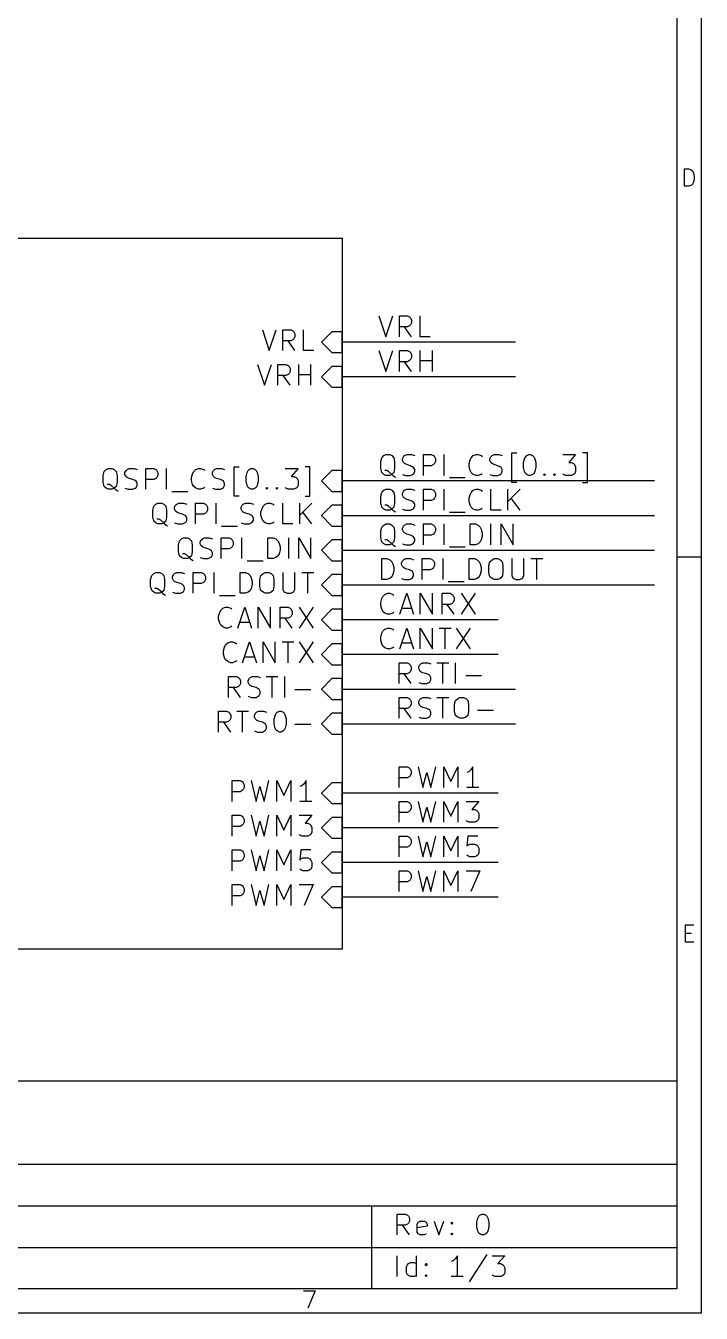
# Model space of a CAD drawing. Extents: x 4000 to 161350, y 4000 to 113000.
# Drawn here: x 141880 to 161350, y 4000 to 41127 of the extents above; entities that cross this region are included whole.
import ezdxf

# ---------------------------------------------------------------- set-up
doc = ezdxf.new("R2010")
doc.units = 0
for name, color, linetype in [('BLACK', 1, 'CONTINUOUS'), ('BLUE', 2, 'CONTINUOUS'), ('BROWN', 7, 'CONTINUOUS'), ('GREEN', 3, 'CONTINUOUS'), ('MAGENTA', 6, 'CONTINUOUS')]:
    doc.layers.add(name, color=color, linetype=linetype)

msp = doc.modelspace()

# ---------------------------------------------------------------- linework, layer by layer
at = {"layer": 'BLACK'}
for p, q in [((161350, 113000), (161350, 4000)), ((160650, 112300), (160650, 4700)), ((160870, 36500), (160870, 37000)), ((160870, 37000), (160990, 37000)), ((160990, 37000), (161060, 36970)), ((161060, 36970), (161110, 36930)), ((161110, 36930), (161130, 36880)), ((161130, 36880), (161150, 36780)), ((161150, 36780), (161150, 36710)), ((160990, 36500), (160870, 36500)), ((161060, 36520), (160990, 36500)), ((161110, 36570), (161060, 36520)), ((161130, 36620), (161110, 36570)), ((161150, 36710), (161130, 36620)), ((152060, 32760), (152260, 32160)), ((152260, 32160), (152460, 32760)), ((152650, 32160), (152650, 32760)), ((152650, 32760), (152880, 32760)), ((152880, 32760), (152940, 32730)), ((152940, 32730), (152970, 32700)), ((152970, 32700), (153000, 32640)), ((153250, 32160), (153250, 32760)), ((152880, 32440), (152650, 32440)), ((153000, 32160), (152800, 32440)), ((152940, 32470), (152880, 32440)), ((152970, 32500), (152940, 32470)), ((153000, 32560), (152970, 32500)), ((153000, 32640), (153000, 32560)), ((153540, 32160), (153250, 32160)), ((152060, 31760), (152260, 31160)), ((152260, 31160), (152460, 31760)), ((152650, 31160), (152650, 31760)), ((152650, 31760), (152880, 31760)), ((152880, 31760), (152940, 31730)), ((152940, 31730), (152970, 31700)), ((152970, 31700), (153000, 31640)), ((153000, 31560), (152970, 31500)), ((153000, 31640), (153000, 31560)), ((153250, 31160), (153250, 31760)), ((153600, 31160), (153600, 31760)), ((152880, 31440), (152650, 31440)), ((153000, 31160), (152800, 31440)), ((152940, 31470), (152880, 31440)), ((152970, 31500), (152940, 31470)), ((153250, 31470), (153600, 31470)), ((152110, 28560), (152140, 28670)), ((152140, 28670), (152200, 28730)), ((152200, 28730), (152260, 28760)), ((152260, 28760), (152370, 28760)), ((152370, 28760), (152430, 28730)), ((152430, 28730), (152490, 28670)), ((152490, 28670), (152510, 28560)), ((152740, 28640), (152770, 28700)), ((152740, 28590), (152740, 28640)), ((152770, 28530), (152740, 28590)), ((152770, 28700), (152800, 28730)), ((152800, 28730), (152860, 28760)), ((152860, 28760), (153000, 28760)), ((153000, 28760), (153090, 28730)), ((153340, 28160), (153340, 28760)), ((153340, 28760), (153570, 28760)), ((153570, 28760), (153630, 28730)), ((153630, 28730), (153660, 28700)), ((153660, 28700), (153690, 28640)), ((153690, 28640), (153690, 28560)), ((153940, 28160), (153940, 28760)), ((154660, 28500), (154690, 28610)), ((154690, 28610), (154720, 28670)), ((154720, 28670), (154780, 28730)), ((154780, 28730), (154860, 28760)), ((154860, 28760), (154920, 28760)), ((154920, 28760), (155010, 28730)), ((155010, 28730), (155040, 28700)), ((155260, 28640), (155290, 28700)), ((155260, 28590), (155260, 28640)), ((155290, 28530), (155260, 28590)), ((155290, 28700), (155320, 28730)), ((155320, 28730), (155380, 28760)), ((155380, 28760), (155520, 28760)), ((155520, 28760), (155610, 28730)), ((155890, 27960), (155890, 28810)), ((155890, 28810), (156030, 28810)), ((156230, 28530), (156260, 28640)), ((156260, 28640), (156290, 28700)), ((156290, 28700), (156320, 28730)), ((156320, 28730), (156380, 28760)), ((156380, 28760), (156430, 28760)), ((156430, 28760), (156490, 28730)), ((156490, 28730), (156520, 28700)), ((156520, 28700), (156550, 28640)), ((156550, 28640), (156580, 28530)), ((157360, 28760), (157730, 28760)), ((157730, 28760), (157530, 28530)), ((158070, 28810), (157930, 28810)), ((158070, 27960), (158070, 28810)), ((152110, 28360), (152110, 28560)), ((152140, 28240), (152110, 28360)), ((152200, 28190), (152140, 28240)), ((152290, 28300), (152230, 28300)), ((152340, 28270), (152290, 28300)), ((152430, 28190), (152340, 28270)), ((152490, 28240), (152430, 28190)), ((152510, 28360), (152490, 28240)), ((152510, 28560), (152510, 28360)), ((152800, 28500), (152770, 28530)), ((152860, 28470), (152800, 28500)), ((152970, 28440), (152860, 28470)), ((153030, 28410), (152970, 28440)), ((153060, 28390), (153030, 28410)), ((153090, 28330), (153060, 28390)), ((153060, 28210), (153090, 28270)), ((153090, 28270), (153090, 28330)), ((153570, 28440), (153340, 28440)), ((153630, 28470), (153570, 28440)), ((153660, 28500), (153630, 28470)), ((153690, 28560), (153660, 28500)), ((154660, 28410), (154660, 28500)), ((154690, 28300), (154660, 28410)), ((154720, 28240), (154690, 28300)), ((154780, 28190), (154720, 28240)), ((155320, 28500), (155290, 28530)), ((155380, 28470), (155320, 28500)), ((155490, 28440), (155380, 28470)), ((155550, 28410), (155490, 28440)), ((155580, 28390), (155550, 28410)), ((155610, 28330), (155580, 28390)), ((155580, 28210), (155610, 28270)), ((155610, 28270), (155610, 28330)), ((156230, 28390), (156230, 28530)), ((156260, 28270), (156230, 28390)), ((156290, 28210), (156260, 28270)), ((156550, 28270), (156520, 28210)), ((156580, 28390), (156550, 28270)), ((156580, 28530), (156580, 28390)), ((157530, 28530), (157610, 28530)), ((157610, 28530), (157670, 28500)), ((157670, 28500), (157700, 28470)), ((157700, 28470), (157730, 28410)), ((157730, 28270), (157700, 28210)), ((157730, 28410), (157730, 28270)), ((152260, 28160), (152200, 28190)), ((152370, 28160), (152260, 28160)), ((152430, 28190), (152370, 28160)), ((152490, 28130), (152430, 28190)), ((152540, 28100), (152490, 28130)), ((152740, 28190), (152830, 28160)), ((152830, 28160), (152970, 28160)), ((152970, 28160), (153030, 28190)), ((153030, 28190), (153060, 28210)), ((154090, 28100), (154550, 28100)), ((154860, 28160), (154780, 28190)), ((154920, 28160), (154860, 28160)), ((155010, 28190), (154920, 28160)), ((155040, 28210), (155010, 28190)), ((155260, 28190), (155350, 28160)), ((155350, 28160), (155490, 28160)), ((155490, 28160), (155550, 28190)), ((155550, 28190), (155580, 28210)), ((156030, 27960), (155890, 27960)), ((156320, 28190), (156290, 28210)), ((156380, 28160), (156320, 28190)), ((156430, 28160), (156380, 28160)), ((156490, 28190), (156430, 28160)), ((156520, 28210), (156490, 28190)), ((156800, 28190), (156830, 28210)), ((156830, 28160), (156800, 28190)), ((156830, 28210), (156860, 28190)), ((156830, 28210), (156830, 28160)), ((156860, 28190), (156830, 28160)), ((157090, 28190), (157120, 28210)), ((157120, 28160), (157090, 28190)), ((157120, 28210), (157150, 28190)), ((157120, 28210), (157120, 28160)), ((157150, 28190), (157120, 28160)), ((157380, 28190), (157360, 28210)), ((157440, 28160), (157380, 28190)), ((157610, 28160), (157440, 28160)), ((157670, 28190), (157610, 28160)), ((157700, 28210), (157670, 28190)), ((157930, 27960), (158070, 27960)), ((152110, 27560), (152140, 27670)), ((152110, 27360), (152110, 27560)), ((152140, 27670), (152200, 27730)), ((152200, 27730), (152260, 27760)), ((152260, 27760), (152370, 27760)), ((152370, 27760), (152430, 27730)), ((152430, 27730), (152490, 27670)), ((152490, 27670), (152510, 27560)), ((152510, 27560), (152510, 27360)), ((152740, 27640), (152770, 27700)), ((152740, 27590), (152740, 27640)), ((152770, 27530), (152740, 27590)), ((152770, 27700), (152800, 27730)), ((152800, 27500), (152770, 27530)), ((152800, 27730), (152860, 27760)), ((152860, 27470), (152800, 27500)), ((152860, 27760), (153000, 27760)), ((153000, 27760), (153090, 27730)), ((153340, 27160), (153340, 27760)), ((153340, 27760), (153570, 27760)), ((153570, 27760), (153630, 27730)), ((153630, 27730), (153660, 27700)), ((153660, 27500), (153630, 27470)), ((153660, 27700), (153690, 27640)), ((153690, 27560), (153660, 27500)), ((153690, 27640), (153690, 27560)), ((153940, 27160), (153940, 27760)), ((154660, 27500), (154690, 27610)), ((154660, 27410), (154660, 27500)), ((154690, 27610), (154720, 27670)), ((154720, 27670), (154780, 27730)), ((154780, 27730), (154860, 27760)), ((154860, 27760), (154920, 27760)), ((154920, 27760), (155010, 27730)), ((155010, 27730), (155040, 27700)), ((155290, 27160), (155290, 27760)), ((155780, 27160), (155780, 27760)), ((156130, 27760), (155780, 27410)), ((156130, 27160), (155870, 27500)), ((152140, 27240), (152110, 27360)), ((152200, 27190), (152140, 27240)), ((152260, 27160), (152200, 27190)), ((152290, 27300), (152230, 27300)), ((152370, 27160), (152260, 27160)), ((152340, 27270), (152290, 27300)), ((152430, 27190), (152340, 27270)), ((152430, 27190), (152370, 27160)), ((152490, 27240), (152430, 27190)), ((152490, 27130), (152430, 27190)), ((152510, 27360), (152490, 27240)), ((152540, 27100), (152490, 27130)), ((152740, 27190), (152830, 27160)), ((152830, 27160), (152970, 27160)), ((152970, 27440), (152860, 27470)), ((153030, 27410), (152970, 27440)), ((152970, 27160), (153030, 27190)), ((153060, 27390), (153030, 27410)), ((153030, 27190), (153060, 27210)), ((153090, 27330), (153060, 27390)), ((153060, 27210), (153090, 27270)), ((153090, 27270), (153090, 27330)), ((153570, 27440), (153340, 27440)), ((153630, 27470), (153570, 27440)), ((154690, 27300), (154660, 27410)), ((154720, 27240), (154690, 27300)), ((154780, 27190), (154720, 27240)), ((154860, 27160), (154780, 27190)), ((154920, 27160), (154860, 27160)), ((155010, 27190), (154920, 27160)), ((155040, 27210), (155010, 27190)), ((155580, 27160), (155290, 27160)), ((152200, 26730), (152260, 26760)), ((152260, 26760), (152370, 26760)), ((152370, 26760), (152430, 26730)), ((152800, 26730), (152860, 26760)), ((152860, 26760), (153000, 26760)), ((153000, 26760), (153090, 26730)), ((153340, 26160), (153340, 26760)), ((153340, 26760), (153570, 26760)), ((153570, 26760), (153630, 26730)), ((153940, 26160), (153940, 26760)), ((154090, 27100), (154550, 27100)), ((154690, 26160), (154690, 26760)), ((154690, 26760), (154840, 26760)), ((154840, 26760), (154920, 26730)), ((155290, 26160), (155290, 26760)), ((155580, 26160), (155580, 26760)), ((155580, 26760), (155930, 26160)), ((155930, 26160), (155930, 26760)), ((152110, 26560), (152140, 26670)), ((152110, 26360), (152110, 26560)), ((152140, 26240), (152110, 26360)), ((152140, 26670), (152200, 26730)), ((152430, 26730), (152490, 26670)), ((152490, 26670), (152510, 26560)), ((152510, 26360), (152490, 26240)), ((152510, 26560), (152510, 26360)), ((152740, 26640), (152770, 26700)), ((152740, 26590), (152740, 26640)), ((152770, 26530), (152740, 26590)), ((152770, 26700), (152800, 26730)), ((152800, 26500), (152770, 26530)), ((152860, 26470), (152800, 26500)), ((152970, 26440), (152860, 26470)), ((153030, 26410), (152970, 26440)), ((153060, 26390), (153030, 26410)), ((153090, 26330), (153060, 26390)), ((153570, 26440), (153340, 26440)), ((153630, 26470), (153570, 26440)), ((153630, 26730), (153660, 26700)), ((153660, 26500), (153630, 26470)), ((153660, 26700), (153690, 26640)), ((153690, 26560), (153660, 26500)), ((153690, 26640), (153690, 26560)), ((154920, 26730), (154980, 26670)), ((154980, 26670), (155010, 26610)), ((155010, 26610), (155040, 26500)), ((155040, 26410), (155010, 26300)), ((155040, 26500), (155040, 26410)), ((152200, 26190), (152140, 26240)), ((152260, 26160), (152200, 26190)), ((152290, 26300), (152230, 26300)), ((152370, 26160), (152260, 26160)), ((152340, 26270), (152290, 26300)), ((152430, 26190), (152340, 26270)), ((152430, 26190), (152370, 26160)), ((152490, 26240), (152430, 26190)), ((152490, 26130), (152430, 26190)), ((152540, 26100), (152490, 26130)), ((152740, 26190), (152830, 26160)), ((152830, 26160), (152970, 26160)), ((152970, 26160), (153030, 26190)), ((153030, 26190), (153060, 26210)), ((153060, 26210), (153090, 26270)), ((153090, 26270), (153090, 26330)), ((154090, 26100), (154550, 26100)), ((154840, 26160), (154690, 26160)), ((154920, 26190), (154840, 26160)), ((154980, 26240), (154920, 26190)), ((155010, 26300), (154980, 26240)), ((152140, 25160), (152140, 25760)), ((152140, 25760), (152290, 25760)), ((152290, 25760), (152370, 25730)), ((152370, 25730), (152430, 25670)), ((152430, 25670), (152460, 25610)), ((152710, 25640), (152740, 25700)), ((152710, 25590), (152710, 25640)), ((152740, 25700), (152770, 25730)), ((152770, 25730), (152830, 25760)), ((152830, 25760), (152970, 25760)), ((152970, 25760), (153060, 25730)), ((153310, 25160), (153310, 25760)), ((153310, 25760), (153540, 25760)), ((153540, 25760), (153600, 25730)), ((153600, 25730), (153630, 25700)), ((153630, 25700), (153660, 25640)), ((153660, 25640), (153660, 25560)), ((153910, 25160), (153910, 25760)), ((154660, 25160), (154660, 25760)), ((154660, 25760), (154810, 25760)), ((154810, 25760), (154890, 25730)), ((154890, 25730), (154950, 25670)), ((154950, 25670), (154980, 25610)), ((155230, 25560), (155260, 25670)), ((155260, 25670), (155320, 25730)), ((155320, 25730), (155380, 25760)), ((155380, 25760), (155490, 25760)), ((155490, 25760), (155550, 25730)), ((155550, 25730), (155610, 25670)), ((155610, 25670), (155630, 25560)), ((155890, 25760), (155890, 25270)), ((156240, 25270), (156240, 25760)), ((156440, 25760), (156780, 25760)), ((156610, 25160), (156610, 25760)), ((161350, 25800), (160650, 25800)), ((152460, 25300), (152430, 25240)), ((152460, 25610), (152490, 25500)), ((152490, 25410), (152460, 25300)), ((152490, 25500), (152490, 25410)), ((152740, 25530), (152710, 25590)), ((152770, 25500), (152740, 25530)), ((152830, 25470), (152770, 25500)), ((152940, 25440), (152830, 25470)), ((153000, 25410), (152940, 25440)), ((153030, 25390), (153000, 25410)), ((153060, 25330), (153030, 25390)), ((153030, 25210), (153060, 25270)), ((153060, 25270), (153060, 25330)), ((153540, 25440), (153310, 25440)), ((153600, 25470), (153540, 25440)), ((153630, 25500), (153600, 25470)), ((153660, 25560), (153630, 25500)), ((154980, 25300), (154950, 25240)), ((154980, 25610), (155010, 25500)), ((155010, 25410), (154980, 25300)), ((155010, 25500), (155010, 25410)), ((155230, 25360), (155230, 25560)), ((155260, 25240), (155230, 25360)), ((155630, 25360), (155610, 25240)), ((155630, 25560), (155630, 25360)), ((155890, 25270), (155920, 25210)), ((156210, 25210), (156240, 25270)), ((152290, 25160), (152140, 25160)), ((152370, 25190), (152290, 25160)), ((152430, 25240), (152370, 25190)), ((152710, 25190), (152800, 25160)), ((152800, 25160), (152940, 25160)), ((152940, 25160), (153000, 25190)), ((153000, 25190), (153030, 25210)), ((154060, 25100), (154520, 25100)), ((154810, 25160), (154660, 25160)), ((154890, 25190), (154810, 25160)), ((154950, 25240), (154890, 25190)), ((155320, 25190), (155260, 25240)), ((155380, 25160), (155320, 25190)), ((155490, 25160), (155380, 25160)), ((155550, 25190), (155490, 25160)), ((155610, 25240), (155550, 25190)), ((155920, 25210), (155950, 25190)), ((155950, 25190), (156010, 25160)), ((156010, 25160), (156120, 25160)), ((156120, 25160), (156180, 25190)), ((156180, 25190), (156210, 25210)), ((152110, 24500), (152140, 24610)), ((152140, 24610), (152170, 24670)), ((152170, 24670), (152230, 24730)), ((152230, 24730), (152310, 24760)), ((152310, 24760), (152370, 24760)), ((152370, 24760), (152460, 24730)), ((152460, 24730), (152490, 24700)), ((152660, 24160), (152860, 24760)), ((152860, 24760), (153060, 24160)), ((153250, 24160), (153250, 24760)), ((153250, 24760), (153600, 24160)), ((153600, 24160), (153600, 24760)), ((153880, 24160), (153880, 24760)), ((153880, 24760), (154110, 24760)), ((154110, 24760), (154170, 24730)), ((154170, 24730), (154200, 24700)), ((154200, 24700), (154230, 24640)), ((154230, 24560), (154200, 24500)), ((154230, 24640), (154230, 24560)), ((154430, 24760), (154830, 24160)), ((154830, 24760), (154430, 24160)), ((152110, 24410), (152110, 24500)), ((152140, 24300), (152110, 24410)), ((152170, 24240), (152140, 24300)), ((152230, 24190), (152170, 24240)), ((152310, 24160), (152230, 24190)), ((152370, 24160), (152310, 24160)), ((152460, 24190), (152370, 24160)), ((152490, 24210), (152460, 24190)), ((152710, 24330), (153000, 24330)), ((154110, 24440), (153880, 24440)), ((154230, 24160), (154030, 24440)), ((154170, 24470), (154110, 24440)), ((154200, 24500), (154170, 24470)), ((152110, 23500), (152140, 23610)), ((152110, 23410), (152110, 23500)), ((152140, 23300), (152110, 23410)), ((152140, 23610), (152170, 23670)), ((152170, 23670), (152230, 23730)), ((152230, 23730), (152310, 23760)), ((152310, 23760), (152370, 23760)), ((152370, 23760), (152460, 23730)), ((152460, 23730), (152490, 23700)), ((152660, 23160), (152860, 23760)), ((152860, 23760), (153060, 23160)), ((153250, 23160), (153250, 23760)), ((153250, 23760), (153600, 23160)), ((153600, 23160), (153600, 23760)), ((153800, 23760), (154140, 23760)), ((153970, 23160), (153970, 23760)), ((154290, 23760), (154690, 23160)), ((154690, 23760), (154290, 23160)), ((152170, 23240), (152140, 23300)), ((152230, 23190), (152170, 23240)), ((152310, 23160), (152230, 23190)), ((152370, 23160), (152310, 23160)), ((152460, 23190), (152370, 23160)), ((152490, 23210), (152460, 23190)), ((152710, 23330), (153000, 23330)), ((152640, 22160), (152640, 22760)), ((152640, 22760), (152870, 22760)), ((152870, 22760), (152930, 22730)), ((152930, 22730), (152960, 22700)), ((152960, 22700), (152990, 22640)), ((153210, 22640), (153240, 22700)), ((153240, 22700), (153270, 22730)), ((153270, 22730), (153330, 22760)), ((153330, 22760), (153470, 22760)), ((153470, 22760), (153560, 22730)), ((153730, 22760), (154070, 22760)), ((153900, 22160), (153900, 22760)), ((154270, 22160), (154270, 22760)), ((152870, 22440), (152640, 22440)), ((152990, 22160), (152790, 22440)), ((152930, 22470), (152870, 22440)), ((152960, 22500), (152930, 22470)), ((152990, 22560), (152960, 22500)), ((152990, 22640), (152990, 22560)), ((153210, 22590), (153210, 22640)), ((153240, 22530), (153210, 22590)), ((153270, 22500), (153240, 22530)), ((153330, 22470), (153270, 22500)), ((153440, 22440), (153330, 22470)), ((153500, 22410), (153440, 22440)), ((153530, 22390), (153500, 22410)), ((153560, 22330), (153530, 22390)), ((153560, 22270), (153560, 22330)), ((154560, 22390), (155020, 22390)), ((153210, 22190), (153300, 22160)), ((153300, 22160), (153440, 22160)), ((153440, 22160), (153500, 22190)), ((153500, 22190), (153530, 22210)), ((153530, 22210), (153560, 22270)), ((152640, 21160), (152640, 21760)), ((152640, 21760), (152870, 21760)), ((152870, 21760), (152930, 21730)), ((152930, 21730), (152960, 21700)), ((152960, 21700), (152990, 21640)), ((152990, 21560), (152960, 21500)), ((152990, 21640), (152990, 21560)), ((153210, 21640), (153240, 21700)), ((153210, 21590), (153210, 21640)), ((153240, 21530), (153210, 21590)), ((153240, 21700), (153270, 21730)), ((153270, 21730), (153330, 21760)), ((153330, 21760), (153470, 21760)), ((153470, 21760), (153560, 21730)), ((153730, 21760), (154070, 21760)), ((153900, 21160), (153900, 21760)), ((154240, 21560), (154270, 21670)), ((154240, 21360), (154240, 21560)), ((154270, 21670), (154330, 21730)), ((154330, 21730), (154390, 21760)), ((154390, 21760), (154500, 21760)), ((154500, 21760), (154560, 21730)), ((154560, 21730), (154620, 21670)), ((154620, 21670), (154640, 21560)), ((154640, 21560), (154640, 21360)), ((152870, 21440), (152640, 21440)), ((152990, 21160), (152790, 21440)), ((152930, 21470), (152870, 21440)), ((152960, 21500), (152930, 21470)), ((153210, 21190), (153300, 21160)), ((153270, 21500), (153240, 21530)), ((153330, 21470), (153270, 21500)), ((153440, 21440), (153330, 21470)), ((153500, 21410), (153440, 21440)), ((153440, 21160), (153500, 21190)), ((153530, 21390), (153500, 21410)), ((153500, 21190), (153530, 21210)), ((153560, 21330), (153530, 21390)), ((153530, 21210), (153560, 21270)), ((153560, 21270), (153560, 21330)), ((154270, 21240), (154240, 21360)), ((154330, 21190), (154270, 21240)), ((154390, 21160), (154330, 21190)), ((154560, 21190), (154500, 21160)), ((154620, 21240), (154560, 21190)), ((154640, 21360), (154620, 21240)), ((154900, 21390), (155360, 21390)), ((153300, 21160), (153440, 21160)), ((154500, 21160), (154390, 21160)), ((152640, 19160), (152640, 19760)), ((152640, 19760), (152870, 19760)), ((152870, 19760), (152930, 19730)), ((152930, 19730), (152960, 19700)), ((152960, 19700), (152990, 19640)), ((153190, 19760), (153330, 19160)), ((153560, 19160), (153700, 19760)), ((153930, 19160), (153930, 19760)), ((153930, 19760), (154130, 19330)), ((154130, 19330), (154330, 19760)), ((154330, 19760), (154330, 19160)), ((154770, 19760), (154710, 19670)), ((154770, 19160), (154770, 19760)), ((152870, 19440), (152640, 19440)), ((152930, 19470), (152870, 19440)), ((152960, 19500), (152930, 19470)), ((152990, 19560), (152960, 19500)), ((152990, 19640), (152990, 19560)), ((153330, 19160), (153440, 19590)), ((153440, 19590), (153560, 19160)), ((154650, 19610), (154590, 19590)), ((154710, 19670), (154650, 19610)), ((154940, 19160), (154590, 19160)), ((152640, 18160), (152640, 18760)), ((152640, 18760), (152870, 18760)), ((152870, 18760), (152930, 18730)), ((152930, 18730), (152960, 18700)), ((152960, 18700), (152990, 18640)), ((152990, 18640), (152990, 18560)), ((153190, 18760), (153330, 18160)), ((153330, 18160), (153440, 18590)), ((153440, 18590), (153560, 18160)), ((153560, 18160), (153700, 18760)), ((153930, 18160), (153930, 18760)), ((153930, 18760), (154130, 18330)), ((154130, 18330), (154330, 18760)), ((154330, 18760), (154330, 18160)), ((154570, 18760), (154940, 18760)), ((154940, 18760), (154740, 18530)), ((152870, 18440), (152640, 18440)), ((152930, 18470), (152870, 18440)), ((152960, 18500), (152930, 18470)), ((152990, 18560), (152960, 18500)), ((154590, 18190), (154570, 18210)), ((154740, 18530), (154820, 18530)), ((154820, 18530), (154880, 18500)), ((154880, 18500), (154910, 18470)), ((154910, 18210), (154880, 18190)), ((154910, 18470), (154940, 18410)), ((154940, 18270), (154910, 18210)), ((154940, 18410), (154940, 18270)), ((154650, 18160), (154590, 18190)), ((154820, 18160), (154650, 18160)), ((154880, 18190), (154820, 18160)), ((152640, 17160), (152640, 17760)), ((152640, 17760), (152870, 17760)), ((152870, 17760), (152930, 17730)), ((152930, 17470), (152870, 17440)), ((152930, 17730), (152960, 17700)), ((152960, 17500), (152930, 17470)), ((152960, 17700), (152990, 17640)), ((152990, 17560), (152960, 17500)), ((152990, 17640), (152990, 17560)), ((153190, 17760), (153330, 17160)), ((153330, 17160), (153440, 17590)), ((153440, 17590), (153560, 17160)), ((153560, 17160), (153700, 17760)), ((153930, 17160), (153930, 17760)), ((153930, 17760), (154130, 17330)), ((154130, 17330), (154330, 17760)), ((154330, 17760), (154330, 17160)), ((154620, 17760), (154590, 17470)), ((154590, 17470), (154620, 17500)), ((154910, 17760), (154620, 17760)), ((154620, 17500), (154680, 17530)), ((154680, 17530), (154820, 17530)), ((154820, 17530), (154880, 17500)), ((154880, 17500), (154910, 17470)), ((154910, 17470), (154940, 17410)), ((152870, 17440), (152640, 17440)), ((154620, 17190), (154590, 17210)), ((154680, 17160), (154620, 17190)), ((154820, 17160), (154680, 17160)), ((154880, 17190), (154820, 17160)), ((154910, 17210), (154880, 17190)), ((154940, 17270), (154910, 17210)), ((154940, 17410), (154940, 17270)), ((152640, 16160), (152640, 16760)), ((152640, 16760), (152870, 16760)), ((152870, 16760), (152930, 16730)), ((152930, 16730), (152960, 16700)), ((153190, 16760), (153330, 16160)), ((153560, 16160), (153700, 16760)), ((153930, 16160), (153930, 16760)), ((153930, 16760), (154130, 16330)), ((154130, 16330), (154330, 16760)), ((154330, 16760), (154330, 16160)), ((154570, 16760), (154970, 16760)), ((154970, 16760), (154710, 16160)), ((152870, 16440), (152640, 16440)), ((152930, 16470), (152870, 16440)), ((152960, 16500), (152930, 16470)), ((152960, 16700), (152990, 16640)), ((152990, 16560), (152960, 16500)), ((152990, 16640), (152990, 16560)), ((153330, 16160), (153440, 16590)), ((153440, 16590), (153560, 16160)), ((160900, 14700), (160900, 15200)), ((160900, 15200), (161140, 15200)), ((160900, 14960), (161070, 14960)), ((161140, 14700), (160900, 14700)), ((118650, 10700), (160650, 10700)), ((118650, 10700), (160650, 10700)), ((118650, 8300), (160650, 8300)), ((118650, 7100), (160650, 7100)), ((151850, 7100), (151850, 4700)), ((152590, 6260), (152590, 6860)), ((152590, 6860), (152820, 6860)), ((152820, 6860), (152880, 6830)), ((152880, 6830), (152910, 6800)), ((152910, 6800), (152940, 6740)), ((152940, 6740), (152940, 6660)), ((154880, 6630), (154910, 6740)), ((154910, 6740), (154940, 6800)), ((154940, 6800), (154970, 6830)), ((154970, 6830), (155030, 6860)), ((155030, 6860), (155080, 6860)), ((155080, 6860), (155140, 6830)), ((155140, 6830), (155170, 6800)), ((155170, 6800), (155200, 6740)), ((155200, 6740), (155230, 6630)), ((152820, 6540), (152590, 6540)), ((152940, 6260), (152740, 6540)), ((152880, 6570), (152820, 6540)), ((152910, 6600), (152880, 6570)), ((152940, 6660), (152910, 6600)), ((153160, 6570), (153190, 6630)), ((153160, 6340), (153160, 6570)), ((153450, 6510), (153160, 6460)), ((153190, 6290), (153160, 6340)), ((153190, 6630), (153250, 6660)), ((153250, 6660), (153360, 6660)), ((153360, 6660), (153420, 6630)), ((153420, 6630), (153450, 6570)), ((153450, 6570), (153450, 6510)), ((153650, 6660), (153790, 6260)), ((153790, 6260), (153930, 6660)), ((154130, 6600), (154160, 6630)), ((154160, 6570), (154130, 6600)), ((154160, 6630), (154190, 6600)), ((154160, 6630), (154160, 6570)), ((154190, 6600), (154160, 6570)), ((154880, 6490), (154880, 6630)), ((154910, 6370), (154880, 6490)), ((154940, 6310), (154910, 6370)), ((155200, 6370), (155170, 6310)), ((155230, 6490), (155200, 6370)), ((155230, 6630), (155230, 6490)), ((153250, 6260), (153190, 6290)), ((153360, 6260), (153250, 6260)), ((153420, 6290), (153360, 6260)), ((154130, 6290), (154160, 6310)), ((154160, 6260), (154130, 6290)), ((154160, 6310), (154190, 6290)), ((154160, 6310), (154160, 6260)), ((154190, 6290), (154160, 6260)), ((154970, 6290), (154940, 6310)), ((155030, 6260), (154970, 6290)), ((155080, 6260), (155030, 6260)), ((155140, 6290), (155080, 6260)), ((155170, 6310), (155140, 6290)), ((118650, 5900), (160650, 5900)), ((152590, 5060), (152590, 5660)), ((153140, 5060), (153140, 5660)), ((154260, 5570), (154200, 5510)), ((154320, 5660), (154260, 5570)), ((154320, 5060), (154320, 5660)), ((155170, 5690), (154660, 4910)), ((155320, 5660), (155690, 5660)), ((155690, 5660), (155490, 5430)), ((152850, 5340), (152880, 5400)), ((152850, 5170), (152850, 5340)), ((152880, 5400), (152910, 5430)), ((152910, 5430), (152970, 5460)), ((152970, 5460), (153080, 5460)), ((153080, 5460), (153140, 5430)), ((153390, 5400), (153420, 5430)), ((153420, 5370), (153390, 5400)), ((153420, 5430), (153450, 5400)), ((153420, 5430), (153420, 5370)), ((153450, 5400), (153420, 5370)), ((154200, 5510), (154140, 5490)), ((155490, 5430), (155570, 5430)), ((155570, 5430), (155630, 5400)), ((155630, 5400), (155660, 5370)), ((155660, 5370), (155690, 5310)), ((155690, 5310), (155690, 5170)), ((152880, 5110), (152850, 5170)), ((152910, 5090), (152880, 5110)), ((152970, 5060), (152910, 5090)), ((153080, 5060), (152970, 5060)), ((153140, 5090), (153080, 5060)), ((153390, 5090), (153420, 5110)), ((153420, 5060), (153390, 5090)), ((153420, 5110), (153450, 5090)), ((153420, 5110), (153420, 5060)), ((153450, 5090), (153420, 5060)), ((154490, 5060), (154140, 5060)), ((155340, 5090), (155320, 5110)), ((155400, 5060), (155340, 5090)), ((155570, 5060), (155400, 5060)), ((155630, 5090), (155570, 5060)), ((155660, 5110), (155630, 5090)), ((155690, 5170), (155660, 5110)), ((160650, 4700), (4700, 4700)), ((149890, 4650), (150220, 4650)), ((150220, 4650), (150010, 4150)), ((161350, 4000), (4000, 4000))]:
    msp.add_line(p, q, dxfattribs=at)
at = {"layer": 'BLUE'}
msp.add_line((160000, 28000), (151000, 28000), dxfattribs=at)
at = {"layer": 'BROWN'}
for p, q in [((148700, 32360), (148900, 31760)), ((148900, 31760), (149100, 32360)), ((149290, 31760), (149290, 32360)), ((149290, 32360), (149520, 32360)), ((149520, 32360), (149580, 32330)), ((149580, 32330), (149610, 32300)), ((149890, 31760), (149890, 32360)), ((149520, 32040), (149290, 32040)), ((149640, 31760), (149440, 32040)), ((149580, 32070), (149520, 32040)), ((149610, 32100), (149580, 32070)), ((149610, 32300), (149640, 32240)), ((149640, 32160), (149610, 32100)), ((149640, 32240), (149640, 32160)), ((150700, 32300), (150400, 32000)), ((150400, 32000), (150700, 31700)), ((151000, 32300), (150700, 32300)), ((151000, 31700), (151000, 32300)), ((150180, 31760), (149890, 31760)), ((150700, 31700), (151000, 31700)), ((148560, 31360), (148760, 30760)), ((148760, 30760), (148960, 31360)), ((149150, 30760), (149150, 31360)), ((149150, 31360), (149380, 31360)), ((149380, 31360), (149440, 31330)), ((149440, 31330), (149470, 31300)), ((149470, 31300), (149500, 31240)), ((149500, 31240), (149500, 31160)), ((149750, 30760), (149750, 31360)), ((150100, 30760), (150100, 31360)), ((150700, 31300), (150400, 31000)), ((151000, 31300), (150700, 31300)), ((151000, 30700), (151000, 31300)), ((149380, 31040), (149150, 31040)), ((149500, 30760), (149300, 31040)), ((149440, 31070), (149380, 31040)), ((149470, 31100), (149440, 31070)), ((149500, 31160), (149470, 31100)), ((149750, 31070), (150100, 31070)), ((150400, 31000), (150700, 30700)), ((150700, 30700), (151000, 30700)), ((144110, 28160), (144140, 28270)), ((144140, 28270), (144200, 28330)), ((144200, 28330), (144260, 28360)), ((144260, 28360), (144370, 28360)), ((144370, 28360), (144430, 28330)), ((144430, 28330), (144490, 28270)), ((144490, 28270), (144510, 28160)), ((144740, 28240), (144770, 28300)), ((144740, 28190), (144740, 28240)), ((144770, 28300), (144800, 28330)), ((144800, 28330), (144860, 28360)), ((144860, 28360), (145000, 28360)), ((145000, 28360), (145090, 28330)), ((145340, 27760), (145340, 28360)), ((145340, 28360), (145570, 28360)), ((145570, 28360), (145630, 28330)), ((145630, 28330), (145660, 28300)), ((145660, 28300), (145690, 28240)), ((145690, 28240), (145690, 28160)), ((145940, 27760), (145940, 28360)), ((146690, 28210), (146720, 28270)), ((146720, 28270), (146780, 28330)), ((146780, 28330), (146860, 28360)), ((146860, 28360), (146920, 28360)), ((146920, 28360), (147010, 28330)), ((147010, 28330), (147040, 28300)), ((147260, 28240), (147290, 28300)), ((147260, 28190), (147260, 28240)), ((147290, 28300), (147320, 28330)), ((147320, 28330), (147380, 28360)), ((147380, 28360), (147520, 28360)), ((147520, 28360), (147610, 28330)), ((147890, 27560), (147890, 28410)), ((147890, 28410), (148030, 28410)), ((148230, 28130), (148260, 28240)), ((148260, 28240), (148290, 28300)), ((148290, 28300), (148320, 28330)), ((148320, 28330), (148380, 28360)), ((148380, 28360), (148430, 28360)), ((148430, 28360), (148490, 28330)), ((148490, 28330), (148520, 28300)), ((148520, 28300), (148550, 28240)), ((148550, 28240), (148580, 28130)), ((149360, 28360), (149730, 28360)), ((149730, 28360), (149530, 28130)), ((150070, 28410), (149930, 28410)), ((150070, 27560), (150070, 28410)), ((150700, 28300), (150400, 28000)), ((151000, 28300), (150700, 28300)), ((151000, 27700), (151000, 28300)), ((144110, 27960), (144110, 28160)), ((144140, 27840), (144110, 27960)), ((144290, 27900), (144230, 27900)), ((144340, 27870), (144290, 27900)), ((144430, 27790), (144340, 27870)), ((144510, 27960), (144490, 27840)), ((144510, 28160), (144510, 27960)), ((144770, 28130), (144740, 28190)), ((144800, 28100), (144770, 28130)), ((144860, 28070), (144800, 28100)), ((144970, 28040), (144860, 28070)), ((145030, 28010), (144970, 28040)), ((145060, 27990), (145030, 28010)), ((145090, 27930), (145060, 27990)), ((145060, 27810), (145090, 27870)), ((145090, 27870), (145090, 27930)), ((145570, 28040), (145340, 28040)), ((145630, 28070), (145570, 28040)), ((145660, 28100), (145630, 28070)), ((145690, 28160), (145660, 28100)), ((146660, 28100), (146690, 28210)), ((146660, 28010), (146660, 28100)), ((146690, 27900), (146660, 28010)), ((146720, 27840), (146690, 27900)), ((147290, 28130), (147260, 28190)), ((147320, 28100), (147290, 28130)), ((147380, 28070), (147320, 28100)), ((147490, 28040), (147380, 28070)), ((147550, 28010), (147490, 28040)), ((147580, 27990), (147550, 28010)), ((147610, 27930), (147580, 27990)), ((147580, 27810), (147610, 27870)), ((147610, 27870), (147610, 27930)), ((148230, 27990), (148230, 28130)), ((148260, 27870), (148230, 27990)), ((148290, 27810), (148260, 27870)), ((148550, 27870), (148520, 27810)), ((148580, 27990), (148550, 27870)), ((148580, 28130), (148580, 27990)), ((149530, 28130), (149610, 28130)), ((149610, 28130), (149670, 28100)), ((149670, 28100), (149700, 28070)), ((149700, 28070), (149730, 28010)), ((149730, 27870), (149700, 27810)), ((149730, 28010), (149730, 27870)), ((150400, 28000), (150700, 27700)), ((144200, 27790), (144140, 27840)), ((144260, 27760), (144200, 27790)), ((144370, 27760), (144260, 27760)), ((144430, 27790), (144370, 27760)), ((144490, 27840), (144430, 27790)), ((144490, 27730), (144430, 27790)), ((144540, 27700), (144490, 27730)), ((144740, 27790), (144830, 27760)), ((144830, 27760), (144970, 27760)), ((144970, 27760), (145030, 27790)), ((145030, 27790), (145060, 27810)), ((146090, 27700), (146550, 27700)), ((146780, 27790), (146720, 27840)), ((146860, 27760), (146780, 27790)), ((146920, 27760), (146860, 27760)), ((147010, 27790), (146920, 27760)), ((147040, 27810), (147010, 27790)), ((147260, 27790), (147350, 27760)), ((147350, 27760), (147490, 27760)), ((147490, 27760), (147550, 27790)), ((147550, 27790), (147580, 27810)), ((148030, 27560), (147890, 27560)), ((148320, 27790), (148290, 27810)), ((148380, 27760), (148320, 27790)), ((148430, 27760), (148380, 27760)), ((148490, 27790), (148430, 27760)), ((148520, 27810), (148490, 27790)), ((148800, 27790), (148830, 27810)), ((148830, 27760), (148800, 27790)), ((148830, 27810), (148860, 27790)), ((148830, 27810), (148830, 27760)), ((148860, 27790), (148830, 27760)), ((149090, 27790), (149120, 27810)), ((149120, 27760), (149090, 27790)), ((149120, 27810), (149150, 27790)), ((149120, 27810), (149120, 27760)), ((149150, 27790), (149120, 27760)), ((149380, 27790), (149360, 27810)), ((149440, 27760), (149380, 27790)), ((149610, 27760), (149440, 27760)), ((149670, 27790), (149610, 27760)), ((149700, 27810), (149670, 27790)), ((149930, 27560), (150070, 27560)), ((150700, 27700), (151000, 27700)), ((145540, 27160), (145570, 27270)), ((145540, 26960), (145540, 27160)), ((145570, 27270), (145630, 27330)), ((145630, 27330), (145690, 27360)), ((145690, 27360), (145800, 27360)), ((145800, 27360), (145860, 27330)), ((145860, 27330), (145920, 27270)), ((145920, 27270), (145940, 27160)), ((145940, 27160), (145940, 26960)), ((146170, 27240), (146200, 27300)), ((146170, 27190), (146170, 27240)), ((146200, 27130), (146170, 27190)), ((146200, 27300), (146230, 27330)), ((146230, 27100), (146200, 27130)), ((146230, 27330), (146290, 27360)), ((146290, 27360), (146430, 27360)), ((146430, 27360), (146520, 27330)), ((146770, 26760), (146770, 27360)), ((146770, 27360), (147000, 27360)), ((147000, 27360), (147060, 27330)), ((147060, 27330), (147090, 27300)), ((147090, 27300), (147120, 27240)), ((147120, 27160), (147090, 27100)), ((147120, 27240), (147120, 27160)), ((147370, 26760), (147370, 27360)), ((148090, 27240), (148120, 27300)), ((148090, 27190), (148090, 27240)), ((148120, 27130), (148090, 27190)), ((148120, 27300), (148150, 27330)), ((148150, 27100), (148120, 27130)), ((148150, 27330), (148210, 27360)), ((148210, 27360), (148350, 27360)), ((148350, 27360), (148440, 27330)), ((148660, 27100), (148690, 27210)), ((148690, 27210), (148720, 27270)), ((148720, 27270), (148780, 27330)), ((148780, 27330), (148860, 27360)), ((148860, 27360), (148920, 27360)), ((148920, 27360), (149010, 27330)), ((149010, 27330), (149040, 27300)), ((149290, 26760), (149290, 27360)), ((149780, 26760), (149780, 27360)), ((150130, 27360), (149780, 27010)), ((150700, 27300), (150400, 27000)), ((151000, 27300), (150700, 27300)), ((151000, 26700), (151000, 27300)), ((145570, 26840), (145540, 26960)), ((145630, 26790), (145570, 26840)), ((145690, 26760), (145630, 26790)), ((145720, 26900), (145660, 26900)), ((145800, 26760), (145690, 26760)), ((145770, 26870), (145720, 26900)), ((145860, 26790), (145770, 26870)), ((145860, 26790), (145800, 26760)), ((145920, 26840), (145860, 26790)), ((145920, 26730), (145860, 26790)), ((145940, 26960), (145920, 26840)), ((146170, 26790), (146260, 26760)), ((146290, 27070), (146230, 27100)), ((146260, 26760), (146400, 26760)), ((146400, 27040), (146290, 27070)), ((146460, 27010), (146400, 27040)), ((146400, 26760), (146460, 26790)), ((146490, 26990), (146460, 27010)), ((146460, 26790), (146490, 26810)), ((146520, 26930), (146490, 26990)), ((146490, 26810), (146520, 26870)), ((146520, 26870), (146520, 26930)), ((147000, 27040), (146770, 27040)), ((147060, 27070), (147000, 27040)), ((147090, 27100), (147060, 27070)), ((148090, 26790), (148180, 26760)), ((148210, 27070), (148150, 27100)), ((148180, 26760), (148320, 26760)), ((148320, 27040), (148210, 27070)), ((148380, 27010), (148320, 27040)), ((148320, 26760), (148380, 26790)), ((148410, 26990), (148380, 27010)), ((148380, 26790), (148410, 26810)), ((148440, 26930), (148410, 26990)), ((148410, 26810), (148440, 26870)), ((148440, 26870), (148440, 26930)), ((148660, 27010), (148660, 27100)), ((148690, 26900), (148660, 27010)), ((148720, 26840), (148690, 26900)), ((148780, 26790), (148720, 26840)), ((148860, 26760), (148780, 26790)), ((148920, 26760), (148860, 26760)), ((149010, 26790), (148920, 26760)), ((149040, 26810), (149010, 26790)), ((149580, 26760), (149290, 26760)), ((150130, 26760), (149870, 27100)), ((150400, 27000), (150700, 26700)), ((145970, 26700), (145920, 26730)), ((146370, 26330), (146430, 26360)), ((146430, 26360), (146540, 26360)), ((146540, 26360), (146600, 26330)), ((146970, 26330), (147030, 26360)), ((147030, 26360), (147170, 26360)), ((147170, 26360), (147260, 26330)), ((147510, 25760), (147510, 26360)), ((147510, 26360), (147740, 26360)), ((147520, 26700), (147980, 26700)), ((147740, 26360), (147800, 26330)), ((148110, 25760), (148110, 26360)), ((148860, 25760), (148860, 26360)), ((148860, 26360), (149010, 26360)), ((149010, 26360), (149090, 26330)), ((149460, 25760), (149460, 26360)), ((149750, 25760), (149750, 26360)), ((149750, 26360), (150100, 25760)), ((150100, 25760), (150100, 26360)), ((150700, 26700), (151000, 26700)), ((146280, 26160), (146310, 26270)), ((146280, 25960), (146280, 26160)), ((146310, 26270), (146370, 26330)), ((146600, 26330), (146660, 26270)), ((146660, 26270), (146680, 26160)), ((146680, 26160), (146680, 25960)), ((146910, 26240), (146940, 26300)), ((146910, 26190), (146910, 26240)), ((146940, 26130), (146910, 26190)), ((146940, 26300), (146970, 26330)), ((146970, 26100), (146940, 26130)), ((147030, 26070), (146970, 26100)), ((147140, 26040), (147030, 26070)), ((147200, 26010), (147140, 26040)), ((147230, 25990), (147200, 26010)), ((147260, 25930), (147230, 25990)), ((147740, 26040), (147510, 26040)), ((147800, 26070), (147740, 26040)), ((147800, 26330), (147830, 26300)), ((147830, 26100), (147800, 26070)), ((147830, 26300), (147860, 26240)), ((147860, 26160), (147830, 26100)), ((147860, 26240), (147860, 26160)), ((149090, 26330), (149150, 26270)), ((149150, 26270), (149180, 26210)), ((149180, 26210), (149210, 26100)), ((149210, 26010), (149180, 25900)), ((149210, 26100), (149210, 26010)), ((150700, 26300), (150400, 26000)), ((150400, 26000), (150700, 25700)), ((151000, 26300), (150700, 26300)), ((151000, 25700), (151000, 26300)), ((146310, 25840), (146280, 25960)), ((146370, 25790), (146310, 25840)), ((146430, 25760), (146370, 25790)), ((146460, 25900), (146400, 25900)), ((146540, 25760), (146430, 25760)), ((146510, 25870), (146460, 25900)), ((146600, 25790), (146510, 25870)), ((146600, 25790), (146540, 25760)), ((146660, 25840), (146600, 25790)), ((146660, 25730), (146600, 25790)), ((146680, 25960), (146660, 25840)), ((146710, 25700), (146660, 25730)), ((146910, 25790), (147000, 25760)), ((147000, 25760), (147140, 25760)), ((147140, 25760), (147200, 25790)), ((147200, 25790), (147230, 25810)), ((147230, 25810), (147260, 25870)), ((147260, 25870), (147260, 25930)), ((148260, 25700), (148720, 25700)), ((149010, 25760), (148860, 25760)), ((149090, 25790), (149010, 25760)), ((149150, 25840), (149090, 25790)), ((149180, 25900), (149150, 25840)), ((150700, 25700), (151000, 25700)), ((145480, 25160), (145510, 25270)), ((145510, 25270), (145570, 25330)), ((145570, 25330), (145630, 25360)), ((145630, 25360), (145740, 25360)), ((145740, 25360), (145800, 25330)), ((145800, 25330), (145860, 25270)), ((145860, 25270), (145880, 25160)), ((146110, 25240), (146140, 25300)), ((146140, 25300), (146170, 25330)), ((146170, 25330), (146230, 25360)), ((146230, 25360), (146370, 25360)), ((146370, 25360), (146460, 25330)), ((146710, 24760), (146710, 25360)), ((146710, 25360), (146940, 25360)), ((146940, 25360), (147000, 25330)), ((147000, 25330), (147030, 25300)), ((147030, 25300), (147060, 25240)), ((147310, 24760), (147310, 25360)), ((148060, 24760), (148060, 25360)), ((148060, 25360), (148210, 25360)), ((148210, 25360), (148290, 25330)), ((148290, 25330), (148350, 25270)), ((148350, 25270), (148380, 25210)), ((148630, 25160), (148660, 25270)), ((148660, 25270), (148720, 25330)), ((148720, 25330), (148780, 25360)), ((148780, 25360), (148890, 25360)), ((148890, 25360), (148950, 25330)), ((148950, 25330), (149010, 25270)), ((149010, 25270), (149030, 25160)), ((149290, 25360), (149290, 24870)), ((149640, 24870), (149640, 25360)), ((149840, 25360), (150180, 25360)), ((150010, 24760), (150010, 25360)), ((150700, 25300), (150400, 25000)), ((151000, 25300), (150700, 25300)), ((151000, 24700), (151000, 25300)), ((145480, 24960), (145480, 25160)), ((145510, 24840), (145480, 24960)), ((145660, 24900), (145600, 24900)), ((145710, 24870), (145660, 24900)), ((145880, 24960), (145860, 24840)), ((145880, 25160), (145880, 24960)), ((146110, 25190), (146110, 25240)), ((146140, 25130), (146110, 25190)), ((146170, 25100), (146140, 25130)), ((146230, 25070), (146170, 25100)), ((146340, 25040), (146230, 25070)), ((146400, 25010), (146340, 25040)), ((146430, 24990), (146400, 25010)), ((146460, 24930), (146430, 24990)), ((146460, 24870), (146460, 24930)), ((146940, 25040), (146710, 25040)), ((147000, 25070), (146940, 25040)), ((147030, 25100), (147000, 25070)), ((147060, 25160), (147030, 25100)), ((147060, 25240), (147060, 25160)), ((148380, 24900), (148350, 24840)), ((148380, 25210), (148410, 25100)), ((148410, 25010), (148380, 24900)), ((148410, 25100), (148410, 25010)), ((148630, 24960), (148630, 25160)), ((148660, 24840), (148630, 24960)), ((149030, 24960), (149010, 24840)), ((149030, 25160), (149030, 24960)), ((150400, 25000), (150700, 24700)), ((145570, 24790), (145510, 24840)), ((145630, 24760), (145570, 24790)), ((145740, 24760), (145630, 24760)), ((145800, 24790), (145710, 24870)), ((145800, 24790), (145740, 24760)), ((145860, 24840), (145800, 24790)), ((145860, 24730), (145800, 24790)), ((145910, 24700), (145860, 24730)), ((146110, 24790), (146200, 24760)), ((146200, 24760), (146340, 24760)), ((146340, 24760), (146400, 24790)), ((146400, 24790), (146430, 24810)), ((146430, 24810), (146460, 24870)), ((147460, 24700), (147920, 24700)), ((148210, 24760), (148060, 24760)), ((148290, 24790), (148210, 24760)), ((148350, 24840), (148290, 24790)), ((148720, 24790), (148660, 24840)), ((148780, 24760), (148720, 24790)), ((148890, 24760), (148780, 24760)), ((148950, 24790), (148890, 24760)), ((149010, 24840), (148950, 24790)), ((149290, 24870), (149320, 24810)), ((149320, 24810), (149350, 24790)), ((149350, 24790), (149410, 24760)), ((149410, 24760), (149520, 24760)), ((149520, 24760), (149580, 24790)), ((149580, 24790), (149610, 24810)), ((149610, 24810), (149640, 24870)), ((150700, 24700), (151000, 24700)), ((147440, 24100), (147470, 24210)), ((147470, 24210), (147500, 24270)), ((147500, 24270), (147560, 24330)), ((147560, 24330), (147640, 24360)), ((147640, 24360), (147700, 24360)), ((147700, 24360), (147790, 24330)), ((147790, 24330), (147820, 24300)), ((147990, 23760), (148190, 24360)), ((148190, 24360), (148390, 23760)), ((148580, 23760), (148580, 24360)), ((148580, 24360), (148930, 23760)), ((148930, 23760), (148930, 24360)), ((149210, 23760), (149210, 24360)), ((149210, 24360), (149440, 24360)), ((149440, 24360), (149500, 24330)), ((149500, 24330), (149530, 24300)), ((149530, 24300), (149560, 24240)), ((149560, 24160), (149530, 24100)), ((149560, 24240), (149560, 24160)), ((149760, 24360), (150160, 23760)), ((150160, 24360), (149760, 23760)), ((150700, 24300), (150400, 24000)), ((151000, 24300), (150700, 24300)), ((151000, 23700), (151000, 24300)), ((147440, 24010), (147440, 24100)), ((147470, 23900), (147440, 24010)), ((147500, 23840), (147470, 23900)), ((147560, 23790), (147500, 23840)), ((147640, 23760), (147560, 23790)), ((147790, 23790), (147700, 23760)), ((147820, 23810), (147790, 23790)), ((148040, 23930), (148330, 23930)), ((149440, 24040), (149210, 24040)), ((149560, 23760), (149360, 24040)), ((149500, 24070), (149440, 24040)), ((149530, 24100), (149500, 24070)), ((150400, 24000), (150700, 23700)), ((147700, 23760), (147640, 23760)), ((150700, 23700), (151000, 23700)), ((147580, 23100), (147610, 23210)), ((147580, 23010), (147580, 23100)), ((147610, 23210), (147640, 23270)), ((147640, 23270), (147700, 23330)), ((147700, 23330), (147780, 23360)), ((147780, 23360), (147840, 23360)), ((147840, 23360), (147930, 23330)), ((147930, 23330), (147960, 23300)), ((148130, 22760), (148330, 23360)), ((148330, 23360), (148530, 22760)), ((148720, 22760), (148720, 23360)), ((148720, 23360), (149070, 22760)), ((149070, 22760), (149070, 23360)), ((149270, 23360), (149610, 23360)), ((149440, 22760), (149440, 23360)), ((149760, 23360), (150160, 22760)), ((150160, 23360), (149760, 22760)), ((150700, 23300), (150400, 23000)), ((151000, 23300), (150700, 23300)), ((151000, 22700), (151000, 23300)), ((147610, 22900), (147580, 23010)), ((147640, 22840), (147610, 22900)), ((147700, 22790), (147640, 22840)), ((147780, 22760), (147700, 22790)), ((147840, 22760), (147780, 22760)), ((147930, 22790), (147840, 22760)), ((147960, 22810), (147930, 22790)), ((148180, 22930), (148470, 22930)), ((150400, 23000), (150700, 22700)), ((150700, 22700), (151000, 22700)), ((147720, 21760), (147720, 22360)), ((147720, 22360), (147950, 22360)), ((147950, 22360), (148010, 22330)), ((148010, 22330), (148040, 22300)), ((148040, 22300), (148070, 22240)), ((148290, 22240), (148320, 22300)), ((148320, 22300), (148350, 22330)), ((148350, 22330), (148410, 22360)), ((148410, 22360), (148550, 22360)), ((148550, 22360), (148640, 22330)), ((148810, 22360), (149150, 22360)), ((148980, 21760), (148980, 22360)), ((149350, 21760), (149350, 22360)), ((150700, 22300), (150400, 22000)), ((151000, 22300), (150700, 22300)), ((151000, 21700), (151000, 22300)), ((147950, 22040), (147720, 22040)), ((148070, 21760), (147870, 22040)), ((148010, 22070), (147950, 22040)), ((148040, 22100), (148010, 22070)), ((148070, 22160), (148040, 22100)), ((148070, 22240), (148070, 22160)), ((148290, 22190), (148290, 22240)), ((148320, 22130), (148290, 22190)), ((148350, 22100), (148320, 22130)), ((148410, 22070), (148350, 22100)), ((148520, 22040), (148410, 22070)), ((148580, 22010), (148520, 22040)), ((148610, 21990), (148580, 22010)), ((148640, 21930), (148610, 21990)), ((148640, 21870), (148640, 21930)), ((149640, 21990), (150100, 21990)), ((150400, 22000), (150700, 21700)), ((148290, 21790), (148380, 21760)), ((148380, 21760), (148520, 21760)), ((148520, 21760), (148580, 21790)), ((148580, 21790), (148610, 21810)), ((148610, 21810), (148640, 21870)), ((150700, 21700), (151000, 21700)), ((147440, 20760), (147440, 21360)), ((147440, 21360), (147670, 21360)), ((147670, 21360), (147730, 21330)), ((147730, 21330), (147760, 21300)), ((147760, 21300), (147790, 21240)), ((147790, 21240), (147790, 21160)), ((147960, 21360), (148300, 21360)), ((148130, 20760), (148130, 21360)), ((148470, 21240), (148500, 21300)), ((148470, 21190), (148470, 21240)), ((148500, 21130), (148470, 21190)), ((148500, 21300), (148530, 21330)), ((148530, 21330), (148590, 21360)), ((148590, 21360), (148730, 21360)), ((148730, 21360), (148820, 21330)), ((149040, 21130), (149070, 21240)), ((149070, 21240), (149100, 21300)), ((149100, 21300), (149130, 21330)), ((149130, 21330), (149190, 21360)), ((149190, 21360), (149240, 21360)), ((149240, 21360), (149300, 21330)), ((149300, 21330), (149330, 21300)), ((149330, 21300), (149360, 21240)), ((149360, 21240), (149390, 21130)), ((150700, 21300), (150400, 21000)), ((151000, 21300), (150700, 21300)), ((151000, 20700), (151000, 21300)), ((147670, 21040), (147440, 21040)), ((147790, 20760), (147590, 21040)), ((147730, 21070), (147670, 21040)), ((147760, 21100), (147730, 21070)), ((147790, 21160), (147760, 21100)), ((148530, 21100), (148500, 21130)), ((148590, 21070), (148530, 21100)), ((148700, 21040), (148590, 21070)), ((148760, 21010), (148700, 21040)), ((148790, 20990), (148760, 21010)), ((148760, 20790), (148790, 20810)), ((148820, 20930), (148790, 20990)), ((148790, 20810), (148820, 20870)), ((148820, 20870), (148820, 20930)), ((149040, 20990), (149040, 21130)), ((149070, 20870), (149040, 20990)), ((149100, 20810), (149070, 20870)), ((149130, 20790), (149100, 20810)), ((149330, 20810), (149300, 20790)), ((149360, 20870), (149330, 20810)), ((149390, 20990), (149360, 20870)), ((149390, 21130), (149390, 20990)), ((149640, 20990), (150100, 20990)), ((150400, 21000), (150700, 20700)), ((148470, 20790), (148560, 20760)), ((148560, 20760), (148700, 20760)), ((148700, 20760), (148760, 20790)), ((149190, 20760), (149130, 20790)), ((149240, 20760), (149190, 20760)), ((149300, 20790), (149240, 20760)), ((150700, 20700), (151000, 20700)), ((147830, 18760), (147830, 19360)), ((147830, 19360), (148060, 19360)), ((148060, 19360), (148120, 19330)), ((148120, 19330), (148150, 19300)), ((148380, 19360), (148520, 18760)), ((148750, 18760), (148890, 19360)), ((149120, 18760), (149120, 19360)), ((149120, 19360), (149320, 18930)), ((149320, 18930), (149520, 19360)), ((149520, 19360), (149520, 18760)), ((149960, 19360), (149900, 19270)), ((149960, 18760), (149960, 19360)), ((148060, 19040), (147830, 19040)), ((148120, 19070), (148060, 19040)), ((148150, 19100), (148120, 19070)), ((148150, 19300), (148180, 19240)), ((148180, 19160), (148150, 19100)), ((148180, 19240), (148180, 19160)), ((148520, 18760), (148630, 19190)), ((148630, 19190), (148750, 18760)), ((149840, 19210), (149780, 19190)), ((149900, 19270), (149840, 19210)), ((150700, 19300), (150400, 19000)), ((150400, 19000), (150700, 18700)), ((151000, 19300), (150700, 19300)), ((151000, 18700), (151000, 19300)), ((150130, 18760), (149780, 18760)), ((150700, 18700), (151000, 18700)), ((147830, 17760), (147830, 18360)), ((147830, 18360), (148060, 18360)), ((148060, 18360), (148120, 18330)), ((148120, 18330), (148150, 18300)), ((148150, 18300), (148180, 18240)), ((148180, 18240), (148180, 18160)), ((148380, 18360), (148520, 17760)), ((148750, 17760), (148890, 18360)), ((149120, 17760), (149120, 18360)), ((149120, 18360), (149320, 17930)), ((149320, 17930), (149520, 18360)), ((149520, 18360), (149520, 17760)), ((149760, 18360), (150130, 18360)), ((150130, 18360), (149930, 18130)), ((150700, 18300), (150400, 18000)), ((151000, 18300), (150700, 18300)), ((151000, 17700), (151000, 18300)), ((148060, 18040), (147830, 18040)), ((148120, 18070), (148060, 18040)), ((148150, 18100), (148120, 18070)), ((148180, 18160), (148150, 18100)), ((148520, 17760), (148630, 18190)), ((148630, 18190), (148750, 17760)), ((149930, 18130), (150010, 18130)), ((150010, 18130), (150070, 18100)), ((150070, 18100), (150100, 18070)), ((150100, 18070), (150130, 18010)), ((150130, 17870), (150100, 17810)), ((150130, 18010), (150130, 17870)), ((150400, 18000), (150700, 17700)), ((149780, 17790), (149760, 17810)), ((149840, 17760), (149780, 17790)), ((150010, 17760), (149840, 17760)), ((150070, 17790), (150010, 17760)), ((150100, 17810), (150070, 17790)), ((150700, 17700), (151000, 17700)), ((147830, 16760), (147830, 17360)), ((147830, 17360), (148060, 17360)), ((148060, 17360), (148120, 17330)), ((148120, 17330), (148150, 17300)), ((148150, 17100), (148120, 17070)), ((148150, 17300), (148180, 17240)), ((148180, 17160), (148150, 17100)), ((148180, 17240), (148180, 17160)), ((148380, 17360), (148520, 16760)), ((148520, 16760), (148630, 17190)), ((148630, 17190), (148750, 16760)), ((148750, 16760), (148890, 17360)), ((149120, 16760), (149120, 17360)), ((149120, 17360), (149320, 16930)), ((149320, 16930), (149520, 17360)), ((149520, 17360), (149520, 16760)), ((149810, 17360), (149780, 17070)), ((149780, 17070), (149810, 17100)), ((150100, 17360), (149810, 17360)), ((149810, 17100), (149870, 17130)), ((149870, 17130), (150010, 17130)), ((150010, 17130), (150070, 17100)), ((150070, 17100), (150100, 17070)), ((150700, 17300), (150400, 17000)), ((151000, 17300), (150700, 17300)), ((151000, 16700), (151000, 17300)), ((148060, 17040), (147830, 17040)), ((148120, 17070), (148060, 17040)), ((149810, 16790), (149780, 16810)), ((149870, 16760), (149810, 16790)), ((150010, 16760), (149870, 16760)), ((150070, 16790), (150010, 16760)), ((150100, 16810), (150070, 16790)), ((150100, 17070), (150130, 17010)), ((150130, 16870), (150100, 16810)), ((150130, 17010), (150130, 16870)), ((150400, 17000), (150700, 16700)), ((147830, 15760), (147830, 16360)), ((147830, 16360), (148060, 16360)), ((148060, 16360), (148120, 16330)), ((148380, 16360), (148520, 15760)), ((148750, 15760), (148890, 16360)), ((149120, 15760), (149120, 16360)), ((149120, 16360), (149320, 15930)), ((149320, 15930), (149520, 16360)), ((149520, 16360), (149520, 15760)), ((149760, 16360), (150160, 16360)), ((150160, 16360), (149900, 15760)), ((150700, 16700), (151000, 16700)), ((148060, 16040), (147830, 16040)), ((148120, 16070), (148060, 16040)), ((148120, 16330), (148150, 16300)), ((148150, 16100), (148120, 16070)), ((148150, 16300), (148180, 16240)), ((148180, 16160), (148150, 16100)), ((148180, 16240), (148180, 16160)), ((148520, 15760), (148630, 16190)), ((148630, 16190), (148750, 15760)), ((150700, 16300), (150400, 16000)), ((150400, 16000), (150700, 15700)), ((151000, 16300), (150700, 16300)), ((151000, 15700), (151000, 16300)), ((150700, 15700), (151000, 15700))]:
    msp.add_line(p, q, dxfattribs=at)
at = {"layer": 'GREEN'}
for p, q in [((156000, 32000), (151000, 32000)), ((156000, 31000), (151000, 31000)), ((151000, 27000), (160000, 27000)), ((151000, 26000), (160000, 26000)), ((151000, 25000), (160000, 25000)), ((155500, 24000), (151000, 24000)), ((155500, 23000), (151000, 23000)), ((151000, 22000), (156000, 22000)), ((151000, 21000), (156000, 21000)), ((155500, 19000), (151000, 19000)), ((155500, 18000), (151000, 18000)), ((155500, 17000), (151000, 17000)), ((155500, 16000), (151000, 16000))]:
    msp.add_line(p, q, dxfattribs=at)
at = {"layer": 'MAGENTA'}
for p, q in [((131000, 35000), (151000, 35000)), ((151000, 35000), (151000, 14500)), ((151000, 14500), (131000, 14500))]:
    msp.add_line(p, q, dxfattribs=at)

doc.saveas('drawing.dxf')
